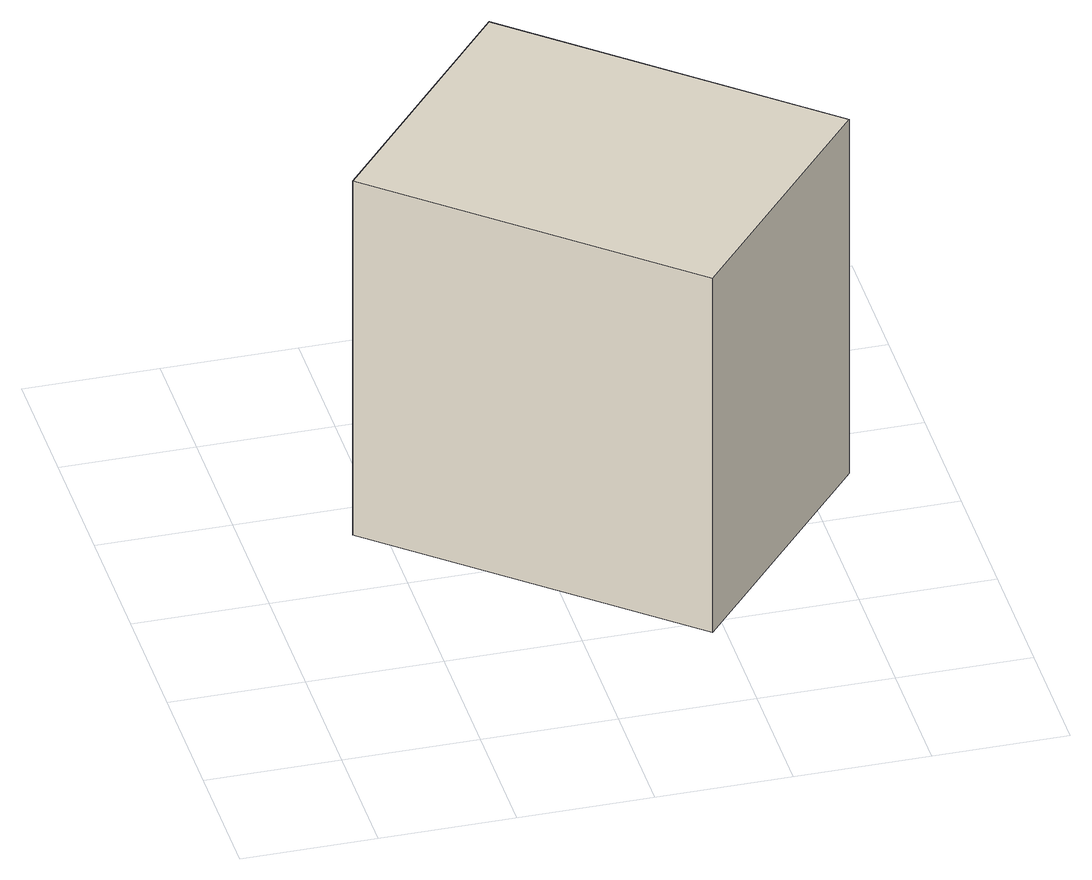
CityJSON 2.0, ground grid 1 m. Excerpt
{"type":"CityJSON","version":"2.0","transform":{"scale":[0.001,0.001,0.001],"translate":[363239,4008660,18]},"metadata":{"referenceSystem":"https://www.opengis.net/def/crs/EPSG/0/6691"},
"CityObjects":{
"building1":{"type":"Building","attributes":{"枝番":1,"利根川水系渡良瀬川洪水浸水想定区域（想定最大規模）.規模":"L2","利根川水系渡良瀬川洪水浸水想定区域（想定最大規模）.浸水ランク":"2","利根川水系渡良瀬川洪水浸水想定区域（想定最大規模）.浸水深":1.44,"利根川水系渡良瀬川洪水浸水想定区域（想定最大規模）.継続時間":21.5,"利根川水系利根川洪水浸水想定区域（計画規模）.規模":"L1","利根川水系利根川洪水浸水想定区域（計画規模）.浸水ランク":"3","利根川水系利根川洪水浸水想定区域（計画規模）.浸水深":3.86,"利根川水系利根川洪水浸水想定区域（想定最大規模）.規模":"L2","利根川水系利根川洪水浸水想定区域（想定最大規模）.浸水ランク":"4","利根川水系利根川洪水浸水想定区域（想定最大規模）.浸水深":5.32,"BuildingDetails.prefecture":"10","BuildingDetails.city":"10207"},"geometry":[{"type":"Solid","lod":"1","boundaries":[[[[0,1,2,3]],[[2,4,5,3]],[[1,6,4,2]],[[0,7,6,1]],[[3,5,7,0]],[[4,6,7,5]]]]}]}
},
"vertices":[
[780,2669,330],[2200,4332,330],[4328,2526,330],[2908,863,330],[4328,2526,3330],[2908,863,3330],[2200,4332,3330],[780,2669,3330]
]}
